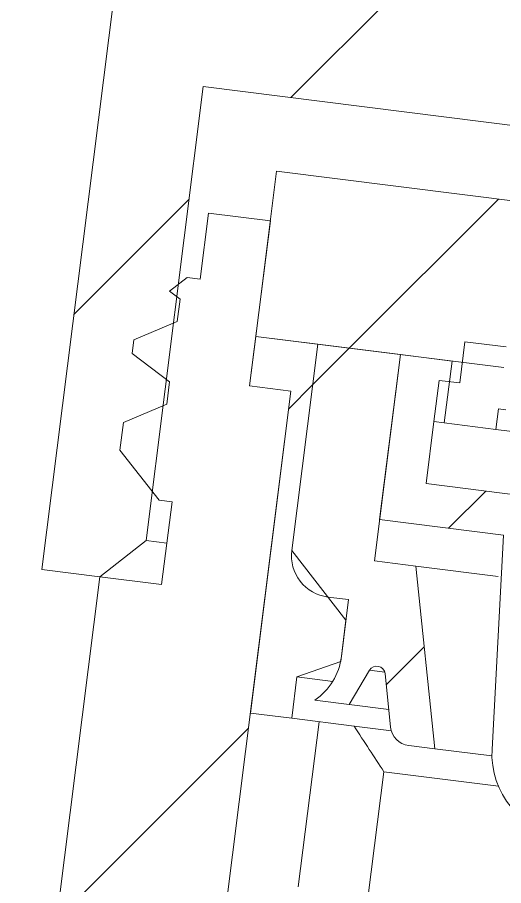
# Model space of a CAD drawing. Extents: x 14808 to 20058, y -13198 to -11680.
# Drawn here: x 18843.21 to 18846.13, y -12644.27 to -12639.05 of the extents above; entities that cross this region are included whole.
import ezdxf

# ---------------------------------------------------------------- set-up
doc = ezdxf.new("R2010")
doc.units = 0
doc.header["$LTSCALE"] = 7
doc.header["$MEASUREMENT"] = 0
doc.layers.get('0').update_dxf_attribs({"color": 2, "linetype": 'CONTINUOUS'})
pattern_1 = [(45, (19527.8971, -12569.0005), (-1.122532, 1.122532), [])]
pattern_2 = [(45, (42.8808, 0), (-1.76776695, 1.76776695), [])]

msp = doc.modelspace()

# ---------------------------------------------------------------- hatches: boundary and pattern name
at = {"linetype": 'Continuous', "lineweight": 0}
h = msp.add_hatch(dxfattribs=at)
h.set_pattern_fill('ANSI31', color=2, scale=20, style=0)
h.set_pattern_definition(pattern_2)
edge = h.paths.add_edge_path(flags=0)
edge.add_line((18845.1772, -12633.6796), (18844.7251, -12637.2763))
edge.add_line((18844.7251, -12637.2763), (18843.9153, -12637.9052))
edge.add_line((18843.9153, -12637.9052), (18843.354, -12642.3701))
edge.add_line((18843.354, -12642.3701), (18843.7013, -12642.4137))
edge.add_line((18843.7013, -12642.4137), (18843.9805, -12642.1969))
edge.add_line((18843.9805, -12642.1969), (18844.3235, -12639.4683))
edge.add_line((18844.3235, -12639.4683), (18846.5559, -12639.749))
edge.add_line((18846.5559, -12639.749), (18846.8054, -12637.7646))
edge.add_line((18846.8054, -12637.7646), (18846.5573, -12637.7334))
edge.add_arc((18849.1111, -12636.1591), 3, 135.1207, 211.6536, ccw=False)
edge.add_line((18846.9853, -12634.0422), (18847.0207, -12633.7602))
edge.add_line((18847.0207, -12633.7602), (18845.3447, -12633.5495))
edge.add_line((18845.3447, -12633.5495), (18845.1772, -12633.6796))
h = msp.add_hatch(dxfattribs=at)
h.set_pattern_fill('ANSI31', scale=0.5, style=0)
h.set_pattern_definition(pattern_1)
h.paths.add_polyline_path([(18846.2518, -12640.1643), (18844.7635, -12639.9772), (18844.6387, -12640.9694), (18846.127, -12641.1565)], flags=0)
h = msp.add_hatch(dxfattribs=at)
h.set_pattern_fill('ANSI31', color=2, scale=20, style=0)
h.set_pattern_definition(pattern_2)
h.paths.add_polyline_path([(18844.7261, -12640.2748), (18844.354, -12640.2281), (18844.3041, -12640.6249), (18844.2263, -12640.6152), (18844.1197, -12640.6979), (18844.1837, -12640.7465), (18844.1668, -12640.8809), (18843.9062, -12640.9908), (18843.896, -12641.0716), (18844.1214, -12641.2426), (18844.1045, -12641.377), (18843.8438, -12641.4869), (18843.8231, -12641.6522), (18844.0579, -12641.9546), (18844.1357, -12641.9644), (18844.0733, -12642.4605), (18843.7013, -12642.4137), (18843.2072, -12646.3441), (18843.6673, -12646.6929), (18844.1634, -12646.7553), (18844.8494, -12641.2982), (18844.6013, -12641.267)], flags=0)
h = msp.add_hatch(dxfattribs=at)
h.set_pattern_fill('ANSI31', scale=0.5, style=0)
h.set_pattern_definition(pattern_1)
h.paths.add_polyline_path([(18844.6387, -12640.9694), (18844.6013, -12641.267), (18844.8494, -12641.2982), (18844.6062, -12643.233), (18844.8542, -12643.2642), (18844.8854, -12643.0161), (18845.149, -12642.9233), (18845.1802, -12642.6752), (18844.8549, -12642.2564), (18845.0108, -12641.0161)], flags=0)
h = msp.add_hatch(dxfattribs=at)
h.set_pattern_fill('ANSI31', scale=0.5, style=0)
h.set_pattern_definition(pattern_1)
edge = h.paths.add_edge_path(flags=0)
edge.add_line((18845.351, -12642.3187), (18845.5069, -12641.0785))
edge.add_line((18845.5069, -12641.0785), (18845.0108, -12641.0161))
edge.add_line((18845.0108, -12641.0161), (18844.8549, -12642.2564))
edge.add_arc((18845.103, -12642.2876), 0.25, 172.8349, 262.8349)
edge.add_line((18845.0718, -12642.5356), (18845.1958, -12642.5512))
edge.add_line((18845.1958, -12642.5512), (18845.1527, -12642.894))
edge.add_arc((18844.7806, -12642.8472), 0.375, 304.6452, 352.8349, ccw=False)
edge.add_line((18844.9938, -12643.1557), (18845.1989, -12643.1815))
edge.add_line((18845.1989, -12643.1815), (18845.3221, -12642.9753))
edge.add_arc((18845.365, -12643.001), 0.05, 5.9268, 149.1242, ccw=False)
edge.add_line((18845.4148, -12642.9958), (18845.4481, -12643.317))
edge.add_arc((18845.5724, -12643.3041), 0.125, 185.9268, 262.8349)
edge.add_line((18845.5568, -12643.4281), (18845.713, -12643.4477))
edge.add_line((18845.713, -12643.4477), (18845.5991, -12642.3499))
edge.add_line((18845.5991, -12642.3499), (18845.351, -12642.3187))
h = msp.add_hatch(dxfattribs=at)
h.set_pattern_fill('ANSI31', color=2, scale=20, style=0)
h.set_pattern_definition(pattern_2)
edge = h.paths.add_edge_path(flags=0)
edge.add_line((18849.0166, -12645.5512), (18849.6811, -12645.6347))
edge.add_arc((18849.7122, -12645.3867), 0.25, 262.8349, 347.4791)
edge.add_line((18849.9563, -12645.4409), (18850.3424, -12643.7021))
edge.add_line((18850.3424, -12643.7021), (18851.7067, -12643.8736))
edge.add_line((18851.7067, -12643.8736), (18851.6132, -12644.6178))
edge.add_line((18851.6132, -12644.6178), (18852.5155, -12644.7312))
edge.add_arc((18852.5779, -12644.2351), 0.5, 262.8349, 348.7493)
edge.add_line((18853.0682, -12644.3327), (18853.3197, -12643.0685))
edge.add_line((18853.3197, -12643.0685), (18854.0639, -12643.1621))
edge.add_line((18854.0639, -12643.1621), (18854.1886, -12642.1699))
edge.add_line((18854.1886, -12642.1699), (18853.8785, -12642.1309))
edge.add_line((18853.8785, -12642.1309), (18853.8318, -12642.503))
edge.add_line((18853.8318, -12642.503), (18853.8938, -12642.5108))
edge.add_line((18853.8938, -12642.5108), (18853.847, -12642.8828))
edge.add_line((18853.847, -12642.8828), (18852.9083, -12642.7648))
edge.add_line((18852.9083, -12642.7648), (18852.7773, -12643.8066))
edge.add_line((18852.7773, -12643.8066), (18852.1037, -12643.722))
edge.add_line((18852.1037, -12643.722), (18852.1567, -12643.3003))
edge.add_line((18852.1567, -12643.3003), (18848.1619, -12642.7981))
edge.add_line((18848.1619, -12642.7981), (18848.2398, -12642.178))
edge.add_line((18848.2398, -12642.178), (18847.2737, -12642.0565))
edge.add_line((18847.2737, -12642.0565), (18847.1428, -12643.0983))
edge.add_line((18847.1428, -12643.0983), (18846.4691, -12643.0136))
edge.add_line((18846.4691, -12643.0136), (18846.6001, -12641.9718))
edge.add_line((18846.6001, -12641.9718), (18845.6614, -12641.8538))
edge.add_line((18845.6614, -12641.8538), (18845.7082, -12641.4818))
edge.add_line((18845.7082, -12641.4818), (18845.7702, -12641.4896))
edge.add_line((18845.7702, -12641.4896), (18845.817, -12641.1175))
edge.add_line((18845.817, -12641.1175), (18845.5069, -12641.0785))
edge.add_line((18845.5069, -12641.0785), (18845.3822, -12642.0707))
edge.add_line((18845.3822, -12642.0707), (18846.1263, -12642.1642))
edge.add_line((18846.1263, -12642.1642), (18846.0571, -12643.4513))
edge.add_arc((18846.5564, -12643.4781), 0.5, 176.9205, 262.8349)
edge.add_line((18846.494, -12643.9742), (18847.3963, -12644.0877))
edge.add_line((18847.3963, -12644.0877), (18847.4899, -12643.3435))
edge.add_line((18847.4899, -12643.3435), (18848.8542, -12643.515))
edge.add_line((18848.8542, -12643.515), (18848.7979, -12645.2952))
edge.add_arc((18849.0478, -12645.3031), 0.25, 178.1908, 262.8349)

# ---------------------------------------------------------------- linework, layer by layer
at = {"color": 7, "linetype": 'Continuous', "lineweight": 15}
for p, q in [((18843.9153, -12637.9052), (18843.354, -12642.3701)), ((18844.3235, -12639.4683), (18843.9805, -12642.1969)), ((18844.3235, -12639.4683), (18846.5559, -12639.749)), ((18844.7635, -12639.9772), (18844.6387, -12640.9694)), ((18844.7635, -12639.9772), (18846.2518, -12640.1643)), ((18844.354, -12640.2281), (18844.3041, -12640.6249)), ((18844.7261, -12640.2748), (18844.354, -12640.2281)), ((18844.6013, -12641.267), (18844.7261, -12640.2748)), ((18844.1197, -12640.6979), (18844.2263, -12640.6152)), ((18844.3041, -12640.6249), (18844.2263, -12640.6152)), ((18844.1197, -12640.6979), (18844.1837, -12640.7465)), ((18844.1668, -12640.8809), (18844.1837, -12640.7465)), ((18844.1668, -12640.8809), (18843.9062, -12640.9908)), ((18843.9062, -12640.9908), (18843.896, -12641.0716)), ((18844.6387, -12640.9694), (18844.6013, -12641.267)), ((18845.0108, -12641.0161), (18844.6387, -12640.9694)), ((18844.6387, -12640.9694), (18846.127, -12641.1565)), ((18845.8634, -12641.2493), (18845.8946, -12641.0013)), ((18846.1426, -12641.0324), (18845.8946, -12641.0013)), ((18844.8549, -12642.2564), (18845.0108, -12641.0161)), ((18845.0108, -12641.0161), (18845.5069, -12641.0785)), ((18843.896, -12641.0716), (18844.1214, -12641.2426)), ((18845.5069, -12641.0785), (18845.351, -12642.3187)), ((18845.3822, -12642.0707), (18845.5069, -12641.0785)), ((18845.5069, -12641.0785), (18845.817, -12641.1175)), ((18845.7702, -12641.4896), (18845.817, -12641.1175)), ((18844.1045, -12641.377), (18844.1214, -12641.2426)), ((18844.6013, -12641.267), (18844.8494, -12641.2982)), ((18845.7082, -12641.4818), (18845.7394, -12641.2337)), ((18845.8634, -12641.2493), (18845.7394, -12641.2337)), ((18844.8494, -12641.2982), (18844.1634, -12646.7553)), ((18844.8494, -12641.2982), (18844.6062, -12643.233)), ((18844.1045, -12641.377), (18843.8438, -12641.4869)), ((18846.0803, -12641.5285), (18846.0959, -12641.4045)), ((18846.1403, -12641.4101), (18846.0959, -12641.4045)), ((18843.8438, -12641.4869), (18843.8231, -12641.6522)), ((18845.7082, -12641.4818), (18845.6614, -12641.8538)), ((18845.7702, -12641.4896), (18845.7082, -12641.4818)), ((18846.0803, -12641.5285), (18845.7082, -12641.4818)), ((18853.5217, -12642.464), (18846.0803, -12641.5285)), ((18844.0579, -12641.9546), (18843.8231, -12641.6522)), ((18845.6614, -12641.8538), (18846.6001, -12641.9718)), ((18844.0579, -12641.9546), (18844.1357, -12641.9644)), ((18844.1357, -12641.9644), (18844.0733, -12642.4605)), ((18845.3822, -12642.0707), (18846.1263, -12642.1642)), ((18843.9805, -12642.1969), (18843.7013, -12642.4137)), ((18843.9805, -12642.1969), (18844.1045, -12642.2124)), ((18846.0571, -12643.4513), (18846.1263, -12642.1642)), ((18845.1802, -12642.6752), (18844.8549, -12642.2564)), ((18845.351, -12642.3187), (18845.5991, -12642.3499)), ((18845.5991, -12642.3499), (18845.713, -12643.4477)), ((18845.5991, -12642.3499), (18846.093, -12642.412)), ((18843.7013, -12642.4137), (18843.2072, -12646.3441)), ((18843.354, -12642.3701), (18843.7013, -12642.4137)), ((18844.0733, -12642.4605), (18843.7013, -12642.4137)), ((18845.0718, -12642.5356), (18845.1958, -12642.5512)), ((18845.1958, -12642.5512), (18845.1527, -12642.894)), ((18845.149, -12642.9233), (18845.1802, -12642.6752)), ((18844.8854, -12643.0161), (18845.149, -12642.9233)), ((18845.1989, -12643.1815), (18845.3221, -12642.9753)), ((18844.8542, -12643.2642), (18844.8854, -12643.0161)), ((18845.1004, -12643.0431), (18844.8854, -12643.0161)), ((18845.4148, -12642.9958), (18845.4481, -12643.317)), ((18844.9938, -12643.1557), (18845.1989, -12643.1815)), ((18845.1989, -12643.1815), (18845.4371, -12643.2115)), ((18844.8542, -12643.2642), (18844.6062, -12643.233)), ((18845.2286, -12643.3112), (18844.8542, -12643.2642)), ((18845.0186, -12643.2848), (18844.8939, -12644.277)), ((18845.4525, -12643.3394), (18845.2286, -12643.3112)), ((18845.5568, -12643.4281), (18845.713, -12643.4477)), ((18845.713, -12643.4477), (18846.0565, -12643.4909)), ((18845.4078, -12643.5857), (18845.3143, -12644.3299)), ((18846.0956, -12643.6722), (18845.4078, -12643.5857))]:
    msp.add_line(p, q, dxfattribs=at)
at = {"color": 8, "linetype": 'Continuous', "lineweight": 15}
msp.add_line((18845.3221, -12642.9753), (18845.413, -12642.9868), dxfattribs=at)
at = {"color": 7, "linetype": 'Continuous', "lineweight": 15}
for centre, radius, start, end in [((18845.103, -12642.2876), 0.25, 172.8349, 262.8349), ((18844.7806, -12642.8472), 0.375, 304.6452, 352.8349), ((18845.365, -12643.001), 0.05, 5.9268, 149.1242), ((18845.5724, -12643.3041), 0.125, 185.9268, 262.8349), ((18846.5564, -12643.4781), 0.5, 176.9205, 262.8349)]:
    msp.add_arc(centre, radius, start, end, dxfattribs=at)
msp.add_open_spline([(18845.4078, -12643.5857), (18845.3785, -12643.5408), (18845.3187, -12643.4494), (18845.259, -12643.3578), (18845.2286, -12643.3112)], degree=3, knots=[0, 0, 0, 0, 0.490878, 1, 1, 1, 1], dxfattribs=at)

doc.saveas('drawing.dxf')
